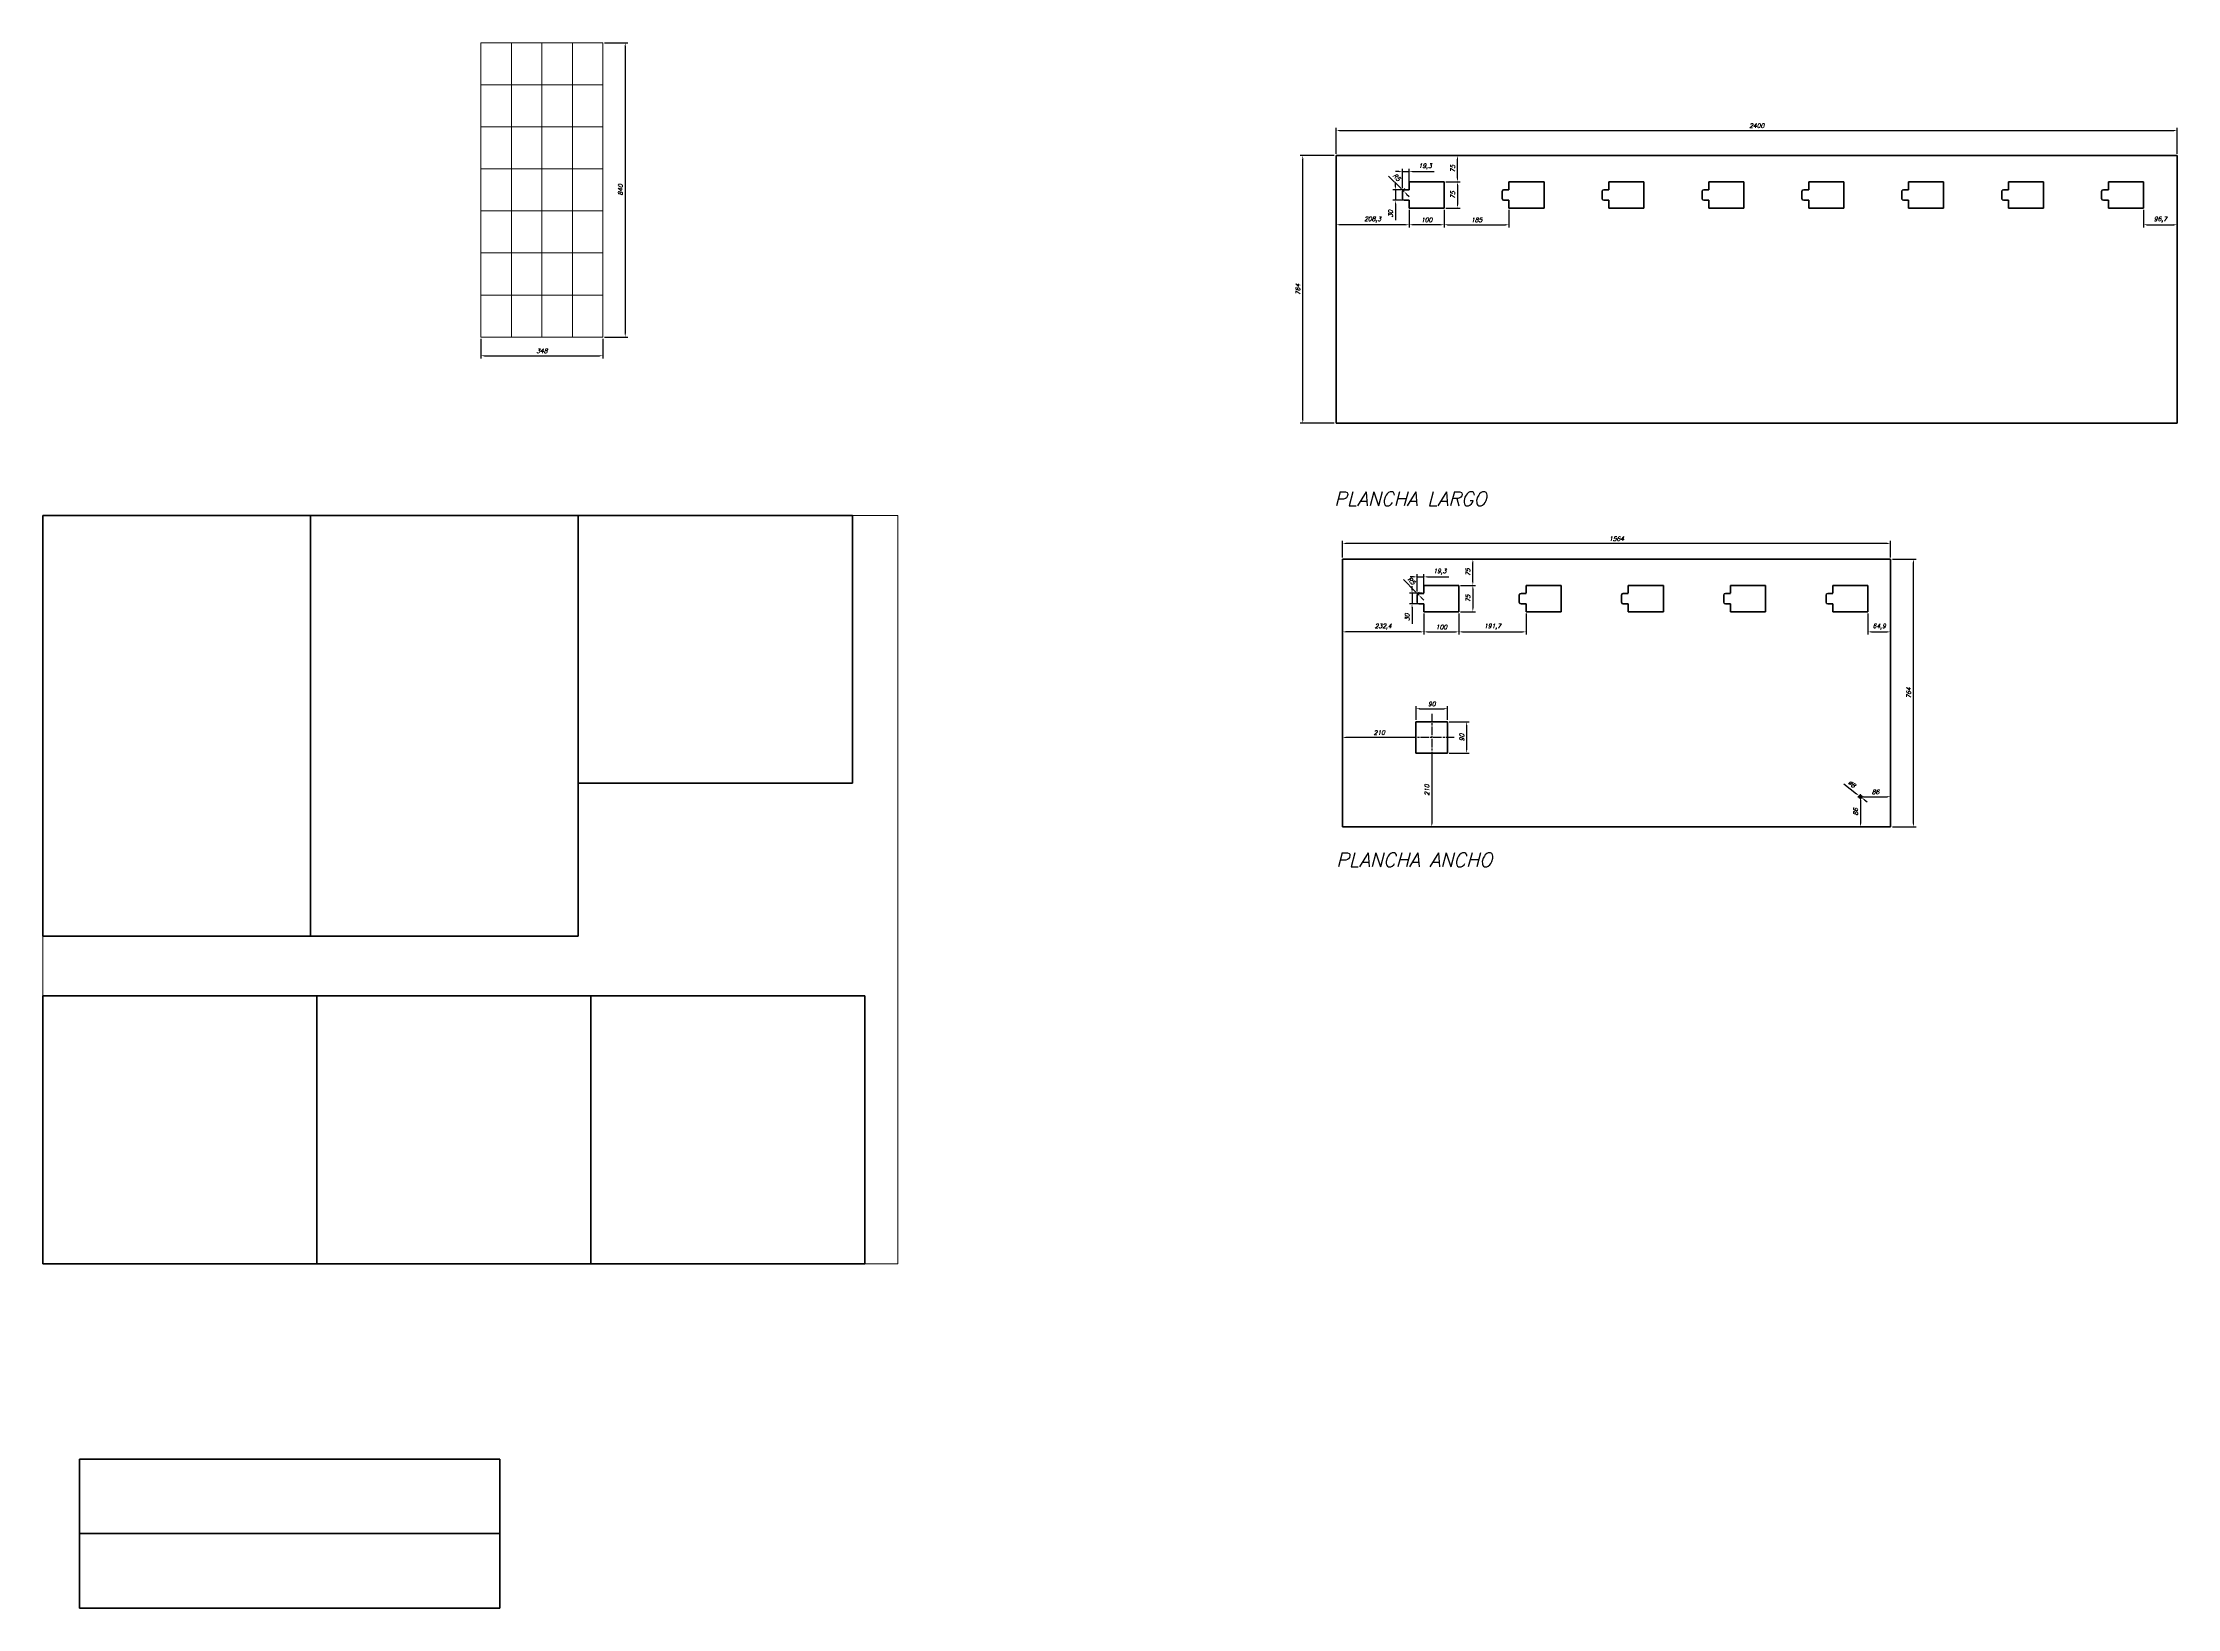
# Model space of a CAD drawing. Header units: millimetres. Extents: x 31 to 13852, y -4936 to 4514.
# Drawn here: x 446 to 6536, y -4936 to -469 of the extents above; entities that cross this region are included whole.
import ezdxf

# ---------------------------------------------------------------- set-up
doc = ezdxf.new("R2010")
doc.units = ezdxf.units.MM
doc.linetypes.add('ACAD_ISO08W100', pattern=[36, 24, -3, 6, -3])
for name, color, linetype, lineweight in [('ACABADO', 7, 'Continuous', 50), ('AUXILIAR', 4, 'Continuous', 9), ('EJES', 1, 'ACAD_ISO08W100', 25), ('TEXTO', 1, 'Continuous', 35)]:
    doc.layers.add(name, color=color, linetype=linetype, lineweight=lineweight)
doc.styles.add('NORMAL', font='romans.shx', dxfattribs={"oblique": 15})
doc.dimstyles.new('ISO-25 (1-2)', dxfattribs={"dimtxt": 2.5, "dimasz": 2, "dimexe": 1.5, "dimexo": 1, "dimgap": 1.5, "dimtad": 1, "dimdec": 1, "dimtxsty": 'NORMAL', "dimcen": 0, "dimclrd": 6, "dimclre": 6, "dimclrt": 256, "dimadec": 0, "dimazin": 0, "dimtfac": 1, "dimtdec": 1, "dimtmove": 0, "dimatfit": 3, "dimfxl": 1, "dimlwd": 25, "dimlwe": 25, "dimarcsym": 0})

# ---------------------------------------------------------------- blocks, each defined once
blk = doc.blocks.new('*U68')
at = {"layer": 'ACABADO'}
for p, q in [((3.9, 9.7), (3.9, -10.3)), ((8.9, 14.7), (23.2, 14.7)), ((23.2, 37.5), (23.2, 15)), ((23.2, 37.5), (123.2, 37.5)), ((123.2, 37.5), (123.2, -37.5)), ((8.9, -15.3), (23.2, -15.3)), ((23.2, -15), (23.2, -37.5)), ((123.2, -37.5), (23.2, -37.5))]:
    blk.add_line(p, q, dxfattribs=at)
for centre, start, end in [((8.9, 9.7), 90, 180), ((8.9, -10.3), 180, 270)]:
    blk.add_arc(centre, 5, start, end, dxfattribs=at)
blk = doc.blocks.new('*U69')
at = {"layer": 'EJES', "color": 0, "linetype": 'ByBlock', "lineweight": -2, "transparency": 16777216}
for p in [(0, 0), (285, 0), (570, 0), (855, 0), (1140, 0), (1425, 0), (1710, 0), (1995, 0)]:
    blk.add_blockref('*U68', p, dxfattribs=at)
blk = doc.blocks.new('*D70')
at = {"layer": 'Defpoints', "color": 0, "transparency": 16777216}
for p in [(6535.8, -719.9), (4135.8, -791.4), (6535.8, -791.4)]:
    blk.add_point(p, dxfattribs=at)
at = {"layer": 'TEXTO', "color": 6, "lineweight": 25, "transparency": 16777216}
for p, q in [((4135.8, -786.4), (4135.8, -712.4)), ((4145.8, -719.9), (6525.8, -719.9)), ((6535.8, -786.4), (6535.8, -712.4))]:
    blk.add_line(p, q, dxfattribs=at)
at = {"layer": 'TEXTO', "color": 6, "transparency": 16777216}
for points in [[(4145.8, -718.3), (4145.8, -721.6), (4135.8, -719.9)], [(6525.8, -718.3), (6525.8, -721.6), (6535.8, -719.9)]]:
    blk.add_solid(points, dxfattribs=at)
at = {"layer": 'TEXTO', "transparency": 16777216, "insert": (5335.8, -706.2), "char_height": 12.5, "attachment_point": 5, "style": 'NORMAL'}
blk.add_mtext('2400', dxfattribs=at)
blk = doc.blocks.new('*D71')
at = {"layer": 'Defpoints', "color": 0, "transparency": 16777216}
for p in [(4040.7, -791.4), (4135.8, -791.4), (4135.8, -1555.4)]:
    blk.add_point(p, dxfattribs=at)
at = {"layer": 'TEXTO', "color": 6, "lineweight": 25, "transparency": 16777216}
for p, q in [((4130.8, -791.4), (4033.2, -791.4)), ((4040.7, -1545.4), (4040.7, -801.4)), ((4130.8, -1555.4), (4033.2, -1555.4))]:
    blk.add_line(p, q, dxfattribs=at)
at = {"layer": 'TEXTO', "color": 6, "transparency": 16777216}
for points in [[(4039, -801.4), (4042.4, -801.4), (4040.7, -791.4)], [(4039, -1545.4), (4042.4, -1545.4), (4040.7, -1555.4)]]:
    blk.add_solid(points, dxfattribs=at)
at = {"layer": 'TEXTO', "transparency": 16777216, "insert": (4026.9, -1173.4), "char_height": 12.5, "attachment_point": 5, "rotation": 90, "style": 'NORMAL'}
blk.add_mtext('764', dxfattribs=at)
blk = doc.blocks.new('*D72')
at = {"layer": 'Defpoints', "color": 0, "transparency": 16777216}
for p in [(4444.1, -941.4), (4629.1, -941.4), (4629.1, -988.9)]:
    blk.add_point(p, dxfattribs=at)
at = {"layer": 'TEXTO', "color": 6, "lineweight": 25, "transparency": 16777216}
for p, q in [((4444.1, -946.4), (4444.1, -996.4)), ((4629.1, -946.4), (4629.1, -996.4)), ((4454.1, -988.9), (4619.1, -988.9))]:
    blk.add_line(p, q, dxfattribs=at)
at = {"layer": 'TEXTO', "color": 6, "transparency": 16777216}
for points in [[(4454.1, -987.2), (4454.1, -990.6), (4444.1, -988.9)], [(4619.1, -987.2), (4619.1, -990.6), (4629.1, -988.9)]]:
    blk.add_solid(points, dxfattribs=at)
at = {"layer": 'TEXTO', "transparency": 16777216, "insert": (4536.6, -975.2), "char_height": 12.5, "attachment_point": 5, "style": 'NORMAL'}
blk.add_mtext('185', dxfattribs=at)
blk = doc.blocks.new('*D73')
at = {"layer": 'Defpoints', "color": 0, "transparency": 16777216}
for p in [(4444.1, -866.4), (4444.1, -941.4), (4482.2, -941.4)]:
    blk.add_point(p, dxfattribs=at)
at = {"layer": 'TEXTO', "color": 6, "lineweight": 25, "transparency": 16777216}
for p, q in [((4449.1, -866.4), (4489.7, -866.4)), ((4482.2, -876.4), (4482.2, -931.4)), ((4449.1, -941.4), (4489.7, -941.4))]:
    blk.add_line(p, q, dxfattribs=at)
at = {"layer": 'TEXTO', "color": 6, "transparency": 16777216}
for points in [[(4480.6, -876.4), (4483.9, -876.4), (4482.2, -866.4)], [(4480.6, -931.4), (4483.9, -931.4), (4482.2, -941.4)]]:
    blk.add_solid(points, dxfattribs=at)
at = {"layer": 'TEXTO', "transparency": 16777216, "insert": (4468.5, -903.9), "char_height": 12.5, "attachment_point": 5, "rotation": 90, "style": 'NORMAL'}
blk.add_mtext('75', dxfattribs=at)
blk = doc.blocks.new('*D74')
at = {"layer": 'Defpoints', "color": 0, "transparency": 16777216}
for p in [(4344.1, -941.4), (4444.1, -941.4), (4344.1, -988.9)]:
    blk.add_point(p, dxfattribs=at)
at = {"layer": 'TEXTO', "color": 6, "lineweight": 25, "transparency": 16777216}
for p, q in [((4344.1, -946.4), (4344.1, -996.4)), ((4444.1, -946.4), (4444.1, -996.4)), ((4434.1, -988.9), (4354.1, -988.9))]:
    blk.add_line(p, q, dxfattribs=at)
at = {"layer": 'TEXTO', "color": 6, "transparency": 16777216}
for points in [[(4354.1, -987.2), (4354.1, -990.6), (4344.1, -988.9)], [(4434.1, -987.2), (4434.1, -990.6), (4444.1, -988.9)]]:
    blk.add_solid(points, dxfattribs=at)
at = {"layer": 'TEXTO', "transparency": 16777216, "insert": (4394.1, -975.2), "char_height": 12.5, "attachment_point": 5, "style": 'NORMAL'}
blk.add_mtext('100', dxfattribs=at)
blk = doc.blocks.new('*D75')
at = {"layer": 'Defpoints', "color": 0, "transparency": 16777216}
for p in [(4444.1, -791.4), (4482.2, -791.4), (4444.1, -866.4)]:
    blk.add_point(p, dxfattribs=at)
at = {"layer": 'TEXTO', "color": 6, "lineweight": 25, "transparency": 16777216}
for p, q in [((4449.1, -791.4), (4489.7, -791.4)), ((4482.2, -856.4), (4482.2, -801.4)), ((4449.1, -866.4), (4489.7, -866.4))]:
    blk.add_line(p, q, dxfattribs=at)
at = {"layer": 'TEXTO', "color": 6, "transparency": 16777216}
for points in [[(4480.6, -801.4), (4483.9, -801.4), (4482.2, -791.4)], [(4480.6, -856.4), (4483.9, -856.4), (4482.2, -866.4)]]:
    blk.add_solid(points, dxfattribs=at)
at = {"layer": 'TEXTO', "transparency": 16777216, "insert": (4468.5, -828.9), "char_height": 12.5, "attachment_point": 5, "rotation": 90, "style": 'NORMAL'}
blk.add_mtext('75', dxfattribs=at)
blk = doc.blocks.new('*D76')
at = {"layer": 'Defpoints', "color": 0, "transparency": 16777216}
for p in [(4135.8, -941.4), (4344.1, -941.4), (4135.8, -988.9)]:
    blk.add_point(p, dxfattribs=at)
at = {"layer": 'TEXTO', "color": 6, "lineweight": 25, "transparency": 16777216}
for p, q in [((4135.8, -946.4), (4135.8, -996.4)), ((4344.1, -946.4), (4344.1, -996.4)), ((4334.1, -988.9), (4145.8, -988.9))]:
    blk.add_line(p, q, dxfattribs=at)
at = {"layer": 'TEXTO', "color": 6, "transparency": 16777216}
for points in [[(4145.8, -987.2), (4145.8, -990.6), (4135.8, -988.9)], [(4334.1, -987.2), (4334.1, -990.6), (4344.1, -988.9)]]:
    blk.add_solid(points, dxfattribs=at)
at = {"layer": 'TEXTO', "transparency": 16777216, "insert": (4240, -974), "char_height": 12.5, "attachment_point": 5, "style": 'NORMAL'}
blk.add_mtext('208,3', dxfattribs=at)
blk = doc.blocks.new('*D77')
at = {"layer": 'Defpoints', "color": 0, "transparency": 16777216}
for p in [(4344.1, -889.2), (4305, -919.2), (4344.1, -919.2)]:
    blk.add_point(p, dxfattribs=at)
at = {"layer": 'TEXTO', "color": 6, "lineweight": 25, "transparency": 16777216}
for p, q in [((4339.1, -889.2), (4297.5, -889.2)), ((4305, -879.2), (4305, -869.2)), ((4305, -889.2), (4305, -919.2)), ((4339.1, -919.2), (4297.5, -919.2)), ((4305, -929.2), (4305, -975.9))]:
    blk.add_line(p, q, dxfattribs=at)
at = {"layer": 'TEXTO', "color": 6, "transparency": 16777216}
for points in [[(4303.3, -879.2), (4306.7, -879.2), (4305, -889.2)], [(4303.3, -929.2), (4306.7, -929.2), (4305, -919.2)]]:
    blk.add_solid(points, dxfattribs=at)
at = {"layer": 'TEXTO', "transparency": 16777216, "insert": (4291.2, -957.5), "char_height": 12.5, "attachment_point": 5, "rotation": 90, "style": 'NORMAL'}
blk.add_mtext('30', dxfattribs=at)
blk = doc.blocks.new('*D78')
at = {"layer": 'Defpoints', "color": 0, "transparency": 16777216}
for p in [(4344.1, -837.3), (4324.9, -889.2), (4344.1, -888.9)]:
    blk.add_point(p, dxfattribs=at)
at = {"layer": 'TEXTO', "color": 6, "lineweight": 25, "transparency": 16777216}
for p, q in [((4314.9, -837.3), (4304.9, -837.3)), ((4324.9, -884.2), (4324.9, -829.8)), ((4324.9, -837.3), (4344.1, -837.3)), ((4344.1, -883.9), (4344.1, -829.8)), ((4354.1, -837.3), (4415.5, -837.3))]:
    blk.add_line(p, q, dxfattribs=at)
at = {"layer": 'TEXTO', "color": 6, "transparency": 16777216}
for points in [[(4314.9, -835.6), (4314.9, -839), (4324.9, -837.3)], [(4354.1, -835.6), (4354.1, -839), (4344.1, -837.3)]]:
    blk.add_solid(points, dxfattribs=at)
at = {"layer": 'TEXTO', "transparency": 16777216, "insert": (4389.8, -822.4), "char_height": 12.5, "attachment_point": 5, "style": 'NORMAL'}
blk.add_mtext('19,3', dxfattribs=at)
blk = doc.blocks.new('*D79')
at = {"layer": 'Defpoints', "color": 0, "transparency": 16777216}
for p in [(4326.3, -890.6), (4326.3, -890.6), (4329.9, -894.2)]:
    blk.add_point(p, dxfattribs=at)
at = {"layer": 'TEXTO', "color": 6, "lineweight": 25, "transparency": 16777216}
for p, q in [((4319.2, -883.5), (4285.7, -850)), ((4329.9, -894.2), (4326.3, -890.6)), ((4329.9, -887.1), (4331.6, -885.3)), ((4333.4, -890.6), (4335.2, -888.8)), ((4336.9, -901.2), (4344, -908.3))]:
    blk.add_line(p, q, dxfattribs=at)
at = {"layer": 'TEXTO', "color": 6, "transparency": 16777216}
for points in [[(4320.4, -882.4), (4318.1, -884.7), (4326.3, -890.6)], [(4338.1, -900), (4335.7, -902.4), (4329.9, -894.2)]]:
    blk.add_solid(points, dxfattribs=at)
at = {"layer": 'TEXTO', "transparency": 16777216, "insert": (4308.7, -853.5), "char_height": 12.5, "attachment_point": 5, "rotation": 315, "style": 'NORMAL'}
blk.add_mtext('R5', dxfattribs=at)
blk = doc.blocks.new('*D80')
at = {"layer": 'Defpoints', "color": 0, "transparency": 16777216}
for p in [(6439.1, -941.4), (6535.8, -941.4), (6535.8, -988.9)]:
    blk.add_point(p, dxfattribs=at)
at = {"layer": 'TEXTO', "color": 6, "lineweight": 25, "transparency": 16777216}
for p, q in [((6439.1, -946.4), (6439.1, -996.4)), ((6535.8, -946.4), (6535.8, -996.4)), ((6449.1, -988.9), (6525.8, -988.9))]:
    blk.add_line(p, q, dxfattribs=at)
at = {"layer": 'TEXTO', "color": 6, "transparency": 16777216}
for points in [[(6449.1, -987.2), (6449.1, -990.6), (6439.1, -988.9)], [(6525.8, -987.2), (6525.8, -990.6), (6535.8, -988.9)]]:
    blk.add_solid(points, dxfattribs=at)
at = {"layer": 'TEXTO', "transparency": 16777216, "insert": (6487.5, -974), "char_height": 12.5, "attachment_point": 5, "style": 'NORMAL'}
blk.add_mtext('96,7', dxfattribs=at)
blk = doc.blocks.new('*D81')
at = {"layer": 'Defpoints', "color": 0, "transparency": 16777216}
for p in [(4153.8, -1898.6), (4153.8, -1942.9), (5717.8, -1942.9)]:
    blk.add_point(p, dxfattribs=at)
at = {"layer": 'TEXTO', "color": 6, "lineweight": 25, "transparency": 16777216}
for p, q in [((4153.8, -1937.9), (4153.8, -1891.1)), ((5707.8, -1898.6), (4163.8, -1898.6)), ((5717.8, -1937.9), (5717.8, -1891.1))]:
    blk.add_line(p, q, dxfattribs=at)
at = {"layer": 'TEXTO', "color": 6, "transparency": 16777216}
for points in [[(4163.8, -1896.9), (4163.8, -1900.2), (4153.8, -1898.6)], [(5707.8, -1896.9), (5707.8, -1900.2), (5717.8, -1898.6)]]:
    blk.add_solid(points, dxfattribs=at)
at = {"layer": 'TEXTO', "transparency": 16777216, "insert": (4935.8, -1884.8), "char_height": 12.5, "attachment_point": 5, "style": 'NORMAL'}
blk.add_mtext('1564', dxfattribs=at)
blk = doc.blocks.new('*D82')
at = {"layer": 'Defpoints', "color": 0, "transparency": 16777216}
for p in [(5717.8, -1942.9), (5783.3, -1942.9), (5717.8, -2706.9)]:
    blk.add_point(p, dxfattribs=at)
at = {"layer": 'TEXTO', "color": 6, "lineweight": 25, "transparency": 16777216}
for p, q in [((5722.8, -1942.9), (5790.8, -1942.9)), ((5783.3, -2696.9), (5783.3, -1952.9)), ((5722.8, -2706.9), (5790.8, -2706.9))]:
    blk.add_line(p, q, dxfattribs=at)
at = {"layer": 'TEXTO', "color": 6, "transparency": 16777216}
for points in [[(5781.6, -1952.9), (5785, -1952.9), (5783.3, -1942.9)], [(5781.6, -2696.9), (5785, -2696.9), (5783.3, -2706.9)]]:
    blk.add_solid(points, dxfattribs=at)
at = {"layer": 'TEXTO', "transparency": 16777216, "insert": (5769.6, -2324.9), "char_height": 12.5, "attachment_point": 5, "rotation": 90, "style": 'NORMAL'}
blk.add_mtext('764', dxfattribs=at)
blk = doc.blocks.new('*D83')
at = {"layer": 'Defpoints', "color": 0, "transparency": 16777216}
for p in [(5652.9, -2092.9), (5717.8, -2092.9), (5717.8, -2150.5)]:
    blk.add_point(p, dxfattribs=at)
at = {"layer": 'TEXTO', "color": 6, "lineweight": 25, "transparency": 16777216}
for p, q in [((5652.9, -2097.9), (5652.9, -2158)), ((5717.8, -2097.9), (5717.8, -2158)), ((5662.9, -2150.5), (5707.8, -2150.5))]:
    blk.add_line(p, q, dxfattribs=at)
at = {"layer": 'TEXTO', "color": 6, "transparency": 16777216}
for points in [[(5662.9, -2148.8), (5662.9, -2152.1), (5652.9, -2150.5)], [(5707.8, -2148.8), (5707.8, -2152.1), (5717.8, -2150.5)]]:
    blk.add_solid(points, dxfattribs=at)
at = {"layer": 'TEXTO', "transparency": 16777216, "insert": (5685.3, -2135.5), "char_height": 12.5, "attachment_point": 5, "style": 'NORMAL'}
blk.add_mtext('64,9', dxfattribs=at)
blk = doc.blocks.new('*D84')
at = {"layer": 'Defpoints', "color": 0, "transparency": 16777216}
for p in [(4153.8, -2092.9), (4386.2, -2092.9), (4153.8, -2150.5)]:
    blk.add_point(p, dxfattribs=at)
at = {"layer": 'TEXTO', "color": 6, "lineweight": 25, "transparency": 16777216}
for p, q in [((4153.8, -2097.9), (4153.8, -2158)), ((4386.2, -2097.9), (4386.2, -2158)), ((4376.2, -2150.5), (4163.8, -2150.5))]:
    blk.add_line(p, q, dxfattribs=at)
at = {"layer": 'TEXTO', "color": 6, "transparency": 16777216}
for points in [[(4163.8, -2148.8), (4163.8, -2152.1), (4153.8, -2150.5)], [(4376.2, -2148.8), (4376.2, -2152.1), (4386.2, -2150.5)]]:
    blk.add_solid(points, dxfattribs=at)
at = {"layer": 'TEXTO', "transparency": 16777216, "insert": (4270, -2135.5), "char_height": 12.5, "attachment_point": 5, "style": 'NORMAL'}
blk.add_mtext('232,4', dxfattribs=at)
blk = doc.blocks.new('*D85')
at = {"layer": 'Defpoints', "color": 0, "transparency": 16777216}
for p in [(4386.2, -2092.9), (4486.2, -2092.9), (4486.2, -2150.5)]:
    blk.add_point(p, dxfattribs=at)
at = {"layer": 'TEXTO', "color": 6, "lineweight": 25, "transparency": 16777216}
for p, q in [((4386.2, -2097.9), (4386.2, -2158)), ((4486.2, -2097.9), (4486.2, -2158)), ((4396.2, -2150.5), (4476.2, -2150.5))]:
    blk.add_line(p, q, dxfattribs=at)
at = {"layer": 'TEXTO', "color": 6, "transparency": 16777216}
for points in [[(4396.2, -2148.8), (4396.2, -2152.1), (4386.2, -2150.5)], [(4476.2, -2148.8), (4476.2, -2152.1), (4486.2, -2150.5)]]:
    blk.add_solid(points, dxfattribs=at)
at = {"layer": 'TEXTO', "transparency": 16777216, "insert": (4436.2, -2136.7), "char_height": 12.5, "attachment_point": 5, "style": 'NORMAL'}
blk.add_mtext('100', dxfattribs=at)
blk = doc.blocks.new('*D86')
at = {"layer": 'Defpoints', "color": 0, "transparency": 16777216}
for p in [(4486.2, -2092.9), (4677.9, -2092.9), (4677.9, -2150.5)]:
    blk.add_point(p, dxfattribs=at)
at = {"layer": 'TEXTO', "color": 6, "lineweight": 25, "transparency": 16777216}
for p, q in [((4486.2, -2097.9), (4486.2, -2158)), ((4677.9, -2097.9), (4677.9, -2158)), ((4496.2, -2150.5), (4667.9, -2150.5))]:
    blk.add_line(p, q, dxfattribs=at)
at = {"layer": 'TEXTO', "color": 6, "transparency": 16777216}
for points in [[(4496.2, -2148.8), (4496.2, -2152.1), (4486.2, -2150.5)], [(4667.9, -2148.8), (4667.9, -2152.1), (4677.9, -2150.5)]]:
    blk.add_solid(points, dxfattribs=at)
at = {"layer": 'TEXTO', "transparency": 16777216, "insert": (4582, -2135.5), "char_height": 12.5, "attachment_point": 5, "style": 'NORMAL'}
blk.add_mtext('191,7', dxfattribs=at)
blk = doc.blocks.new('*D87')
at = {"layer": 'Defpoints', "color": 0, "transparency": 16777216}
for p in [(4486.2, -2017.9), (4486.2, -2092.9), (4526, -2092.9)]:
    blk.add_point(p, dxfattribs=at)
at = {"layer": 'TEXTO', "color": 6, "lineweight": 25, "transparency": 16777216}
for p, q in [((4491.2, -2017.9), (4533.5, -2017.9)), ((4526, -2027.9), (4526, -2082.9)), ((4491.2, -2092.9), (4533.5, -2092.9))]:
    blk.add_line(p, q, dxfattribs=at)
at = {"layer": 'TEXTO', "color": 6, "transparency": 16777216}
for points in [[(4524.3, -2027.9), (4527.6, -2027.9), (4526, -2017.9)], [(4524.3, -2082.9), (4527.6, -2082.9), (4526, -2092.9)]]:
    blk.add_solid(points, dxfattribs=at)
at = {"layer": 'TEXTO', "transparency": 16777216, "insert": (4512.2, -2055.4), "char_height": 12.5, "attachment_point": 5, "rotation": 90, "style": 'NORMAL'}
blk.add_mtext('75', dxfattribs=at)
blk = doc.blocks.new('*D88')
at = {"layer": 'Defpoints', "color": 0, "transparency": 16777216}
for p in [(4386.2, -1993.5), (4366.9, -2040.6), (4386.2, -2040.4)]:
    blk.add_point(p, dxfattribs=at)
at = {"layer": 'TEXTO', "color": 6, "lineweight": 25, "transparency": 16777216}
for p, q in [((4356.9, -1993.5), (4346.9, -1993.5)), ((4366.9, -2035.6), (4366.9, -1986)), ((4366.9, -1993.5), (4386.2, -1993.5)), ((4386.2, -2035.4), (4386.2, -1986)), ((4396.2, -1993.5), (4457.5, -1993.5))]:
    blk.add_line(p, q, dxfattribs=at)
at = {"layer": 'TEXTO', "color": 6, "transparency": 16777216}
for points in [[(4356.9, -1991.9), (4356.9, -1995.2), (4366.9, -1993.5)], [(4396.2, -1991.9), (4396.2, -1995.2), (4386.2, -1993.5)]]:
    blk.add_solid(points, dxfattribs=at)
at = {"layer": 'TEXTO', "transparency": 16777216, "insert": (4431.9, -1978.6), "char_height": 12.5, "attachment_point": 5, "style": 'NORMAL'}
blk.add_mtext('19,3', dxfattribs=at)
blk = doc.blocks.new('*D89')
at = {"layer": 'Defpoints', "color": 0, "transparency": 16777216}
for p in [(4352.5, -2070.4), (4386.2, -2040.4), (4386.2, -2070.4)]:
    blk.add_point(p, dxfattribs=at)
at = {"layer": 'TEXTO', "color": 6, "lineweight": 25, "transparency": 16777216}
for p, q in [((4381.2, -2040.4), (4345, -2040.4)), ((4381.2, -2070.4), (4345, -2070.4)), ((4352.5, -2030.4), (4352.5, -2020.4)), ((4352.5, -2040.4), (4352.5, -2070.4)), ((4352.5, -2080.4), (4352.5, -2127.1))]:
    blk.add_line(p, q, dxfattribs=at)
at = {"layer": 'TEXTO', "color": 6, "transparency": 16777216}
for points in [[(4350.8, -2030.4), (4354.2, -2030.4), (4352.5, -2040.4)], [(4350.8, -2080.4), (4354.2, -2080.4), (4352.5, -2070.4)]]:
    blk.add_solid(points, dxfattribs=at)
at = {"layer": 'TEXTO', "transparency": 16777216, "insert": (4338.7, -2108.8), "char_height": 12.5, "attachment_point": 5, "rotation": 90, "style": 'NORMAL'}
blk.add_mtext('30', dxfattribs=at)
blk = doc.blocks.new('*D90')
at = {"layer": 'Defpoints', "color": 0, "transparency": 16777216}
for p in [(4368.4, -2042.1), (4368.4, -2042.1), (4371.9, -2045.6)]:
    blk.add_point(p, dxfattribs=at)
at = {"layer": 'TEXTO', "color": 6, "lineweight": 25, "transparency": 16777216}
for p, q in [((4361.3, -2035), (4327.8, -2001.5)), ((4371.9, -2045.6), (4368.4, -2042.1)), ((4371.9, -2038.6), (4373.7, -2036.8)), ((4375.5, -2042.1), (4377.2, -2040.3)), ((4379, -2052.7), (4386.1, -2059.8))]:
    blk.add_line(p, q, dxfattribs=at)
at = {"layer": 'TEXTO', "color": 6, "transparency": 16777216}
for points in [[(4362.5, -2033.8), (4360.1, -2036.2), (4368.4, -2042.1)], [(4380.2, -2051.5), (4377.8, -2053.9), (4371.9, -2045.6)]]:
    blk.add_solid(points, dxfattribs=at)
at = {"layer": 'TEXTO', "transparency": 16777216, "insert": (4350.7, -2005), "char_height": 12.5, "attachment_point": 5, "rotation": 315, "style": 'NORMAL'}
blk.add_mtext('R5', dxfattribs=at)
blk = doc.blocks.new('*D91')
at = {"layer": 'Defpoints', "color": 0, "transparency": 16777216}
for p in [(4486.2, -1942.9), (4526, -1942.9), (4486.2, -2017.9)]:
    blk.add_point(p, dxfattribs=at)
at = {"layer": 'TEXTO', "color": 6, "lineweight": 25, "transparency": 16777216}
for p, q in [((4491.2, -1942.9), (4533.5, -1942.9)), ((4526, -2007.9), (4526, -1952.9)), ((4491.2, -2017.9), (4533.5, -2017.9))]:
    blk.add_line(p, q, dxfattribs=at)
at = {"layer": 'TEXTO', "color": 6, "transparency": 16777216}
for points in [[(4524.3, -1952.9), (4527.6, -1952.9), (4526, -1942.9)], [(4524.3, -2007.9), (4527.6, -2007.9), (4526, -2017.9)]]:
    blk.add_solid(points, dxfattribs=at)
at = {"layer": 'TEXTO', "transparency": 16777216, "insert": (4512.2, -1980.4), "char_height": 12.5, "attachment_point": 5, "rotation": 90, "style": 'NORMAL'}
blk.add_mtext('75', dxfattribs=at)
blk = doc.blocks.new('*D92')
at = {"layer": 'Defpoints', "color": 0, "transparency": 16777216}
for p in [(4153.8, -2451.9), (4153.8, -2451.9), (4363.8, -2451.9)]:
    blk.add_point(p, dxfattribs=at)
at = {"layer": 'TEXTO', "color": 6, "lineweight": 25, "transparency": 16777216}
for p, q in [((4153.8, -2446.9), (4153.8, -2444.4)), ((4353.8, -2451.9), (4163.8, -2451.9)), ((4363.8, -2446.9), (4363.8, -2444.4))]:
    blk.add_line(p, q, dxfattribs=at)
at = {"layer": 'TEXTO', "color": 6, "transparency": 16777216}
for points in [[(4163.8, -2450.2), (4163.8, -2453.5), (4153.8, -2451.9)], [(4353.8, -2450.2), (4353.8, -2453.5), (4363.8, -2451.9)]]:
    blk.add_solid(points, dxfattribs=at)
at = {"layer": 'TEXTO', "transparency": 16777216, "insert": (4258.8, -2438.1), "char_height": 12.5, "attachment_point": 5, "style": 'NORMAL'}
blk.add_mtext('210', dxfattribs=at)
blk = doc.blocks.new('*D93')
at = {"layer": 'Defpoints', "color": 0, "transparency": 16777216}
for p in [(4408.8, -2496.9), (4408.8, -2706.9), (4408.8, -2706.9)]:
    blk.add_point(p, dxfattribs=at)
at = {"layer": 'TEXTO', "color": 6, "lineweight": 25, "transparency": 16777216}
for p, q in [((4403.8, -2496.9), (4401.3, -2496.9)), ((4408.8, -2506.9), (4408.8, -2696.9)), ((4403.8, -2706.9), (4401.3, -2706.9))]:
    blk.add_line(p, q, dxfattribs=at)
at = {"layer": 'TEXTO', "color": 6, "transparency": 16777216}
for points in [[(4407.1, -2506.9), (4410.5, -2506.9), (4408.8, -2496.9)], [(4407.1, -2696.9), (4410.5, -2696.9), (4408.8, -2706.9)]]:
    blk.add_solid(points, dxfattribs=at)
at = {"layer": 'TEXTO', "transparency": 16777216, "insert": (4395, -2601.9), "char_height": 12.5, "attachment_point": 5, "rotation": 90, "style": 'NORMAL'}
blk.add_mtext('210', dxfattribs=at)
blk = doc.blocks.new('*D94')
at = {"layer": 'Defpoints', "color": 0, "transparency": 16777216}
for p in [(4453.8, -2369.7), (4363.8, -2406.9), (4453.8, -2406.9)]:
    blk.add_point(p, dxfattribs=at)
at = {"layer": 'TEXTO', "color": 6, "lineweight": 25, "transparency": 16777216}
for p, q in [((4363.8, -2401.9), (4363.8, -2362.2)), ((4373.8, -2369.7), (4443.8, -2369.7)), ((4453.8, -2401.9), (4453.8, -2362.2))]:
    blk.add_line(p, q, dxfattribs=at)
at = {"layer": 'TEXTO', "color": 6, "transparency": 16777216}
for points in [[(4373.8, -2368), (4373.8, -2371.4), (4363.8, -2369.7)], [(4443.8, -2368), (4443.8, -2371.4), (4453.8, -2369.7)]]:
    blk.add_solid(points, dxfattribs=at)
at = {"layer": 'TEXTO', "transparency": 16777216, "insert": (4408.8, -2356), "char_height": 12.5, "attachment_point": 5, "style": 'NORMAL'}
blk.add_mtext('90', dxfattribs=at)
blk = doc.blocks.new('*D95')
at = {"layer": 'Defpoints', "color": 0, "transparency": 16777216}
for p in [(4453.8, -2406.9), (4453.8, -2496.9), (4508.3, -2496.9)]:
    blk.add_point(p, dxfattribs=at)
at = {"layer": 'TEXTO', "color": 6, "lineweight": 25, "transparency": 16777216}
for p, q in [((4458.8, -2406.9), (4515.8, -2406.9)), ((4508.3, -2416.9), (4508.3, -2486.9)), ((4458.8, -2496.9), (4515.8, -2496.9))]:
    blk.add_line(p, q, dxfattribs=at)
at = {"layer": 'TEXTO', "color": 6, "transparency": 16777216}
for points in [[(4506.6, -2416.9), (4509.9, -2416.9), (4508.3, -2406.9)], [(4506.6, -2486.9), (4509.9, -2486.9), (4508.3, -2496.9)]]:
    blk.add_solid(points, dxfattribs=at)
at = {"layer": 'TEXTO', "transparency": 16777216, "insert": (4494.5, -2451.9), "char_height": 12.5, "attachment_point": 5, "rotation": 90, "style": 'NORMAL'}
blk.add_mtext('90', dxfattribs=at)
blk = doc.blocks.new('*D96')
at = {"layer": 'Defpoints', "color": 0, "transparency": 16777216}
for p in [(5631.8, -2620.9), (5631.8, -2706.9), (5631.8, -2706.9)]:
    blk.add_point(p, dxfattribs=at)
at = {"layer": 'TEXTO', "color": 6, "lineweight": 25, "transparency": 16777216}
for p, q in [((5626.8, -2620.9), (5624.3, -2620.9)), ((5631.8, -2630.9), (5631.8, -2696.9)), ((5626.8, -2706.9), (5624.3, -2706.9))]:
    blk.add_line(p, q, dxfattribs=at)
at = {"layer": 'TEXTO', "color": 6, "transparency": 16777216}
for points in [[(5630.1, -2630.9), (5633.5, -2630.9), (5631.8, -2620.9)], [(5630.1, -2696.9), (5633.5, -2696.9), (5631.8, -2706.9)]]:
    blk.add_solid(points, dxfattribs=at)
at = {"layer": 'TEXTO', "transparency": 16777216, "insert": (5618, -2663.9), "char_height": 12.5, "attachment_point": 5, "rotation": 90, "style": 'NORMAL'}
blk.add_mtext('86', dxfattribs=at)
blk = doc.blocks.new('*D97')
at = {"layer": 'Defpoints', "color": 0, "transparency": 16777216}
for p in [(5631.8, -2620.9), (5717.8, -2620.9), (5717.8, -2620.9)]:
    blk.add_point(p, dxfattribs=at)
at = {"layer": 'TEXTO', "color": 6, "lineweight": 25, "transparency": 16777216}
for p, q in [((5631.8, -2615.9), (5631.8, -2613.4)), ((5717.8, -2615.9), (5717.8, -2613.4)), ((5641.8, -2620.9), (5707.8, -2620.9))]:
    blk.add_line(p, q, dxfattribs=at)
at = {"layer": 'TEXTO', "color": 6, "transparency": 16777216}
for points in [[(5641.8, -2619.2), (5641.8, -2622.5), (5631.8, -2620.9)], [(5707.8, -2619.2), (5707.8, -2622.5), (5717.8, -2620.9)]]:
    blk.add_solid(points, dxfattribs=at)
at = {"layer": 'TEXTO', "transparency": 16777216, "insert": (5674.8, -2607.1), "char_height": 12.5, "attachment_point": 5, "style": 'NORMAL'}
blk.add_mtext('86', dxfattribs=at)
blk = doc.blocks.new('*D98')
at = {"layer": 'Defpoints', "color": 0, "transparency": 16777216}
for p in [(5628.6, -2618.4), (5635, -2623.3)]:
    blk.add_point(p, dxfattribs=at)
at = {"layer": 'TEXTO', "color": 6, "lineweight": 25, "transparency": 16777216}
for p, q in [((5584.6, -2584.3), (5620.7, -2612.3)), ((5635, -2623.3), (5628.6, -2618.4)), ((5642.9, -2629.4), (5650.8, -2635.6))]:
    blk.add_line(p, q, dxfattribs=at)
at = {"layer": 'TEXTO', "color": 6, "transparency": 16777216}
for points in [[(5621.7, -2611), (5619.7, -2613.6), (5628.6, -2618.4)], [(5643.9, -2628.1), (5641.8, -2630.8), (5635, -2623.3)]]:
    blk.add_solid(points, dxfattribs=at)
at = {"layer": 'TEXTO', "transparency": 16777216, "insert": (5607.1, -2584.4), "char_height": 12.5, "attachment_point": 5, "rotation": 322.24565, "style": 'NORMAL'}
blk.add_mtext('∅8', dxfattribs=at)
blk = doc.blocks.new('*U111')
at = {"layer": 'AUXILIAR'}
blk.add_lwpolyline([(-43.5, 60), (43.5, 60), (43.5, -60), (-43.5, -60)], close=True, dxfattribs=at)
blk = doc.blocks.new('*U112')
at = {"layer": 'AUXILIAR', "color": 0, "linetype": 'ByBlock', "lineweight": -2, "transparency": 16777216}
for p in [(0, 720), (87, 720), (174, 720), (261, 720), (0, 600), (87, 600), (174, 600), (261, 600), (0, 480), (87, 480), (174, 480), (261, 480), (0, 360), (87, 360), (174, 360), (261, 360), (0, 240), (87, 240), (174, 240), (261, 240), (0, 120), (87, 120), (174, 120), (261, 120), (0, 0), (87, 0), (174, 0), (261, 0)]:
    blk.add_blockref('*U111', p, dxfattribs=at)
blk = doc.blocks.new('*D113')
at = {"layer": 'AUXILIAR', "color": 6, "lineweight": 25, "transparency": 16777216}
for p, q in [((1695.9, -1314.4), (1695.9, -1370.1)), ((2043.9, -1314.4), (2043.9, -1370.1)), ((1705.9, -1362.6), (2033.9, -1362.6))]:
    blk.add_line(p, q, dxfattribs=at)
at = {"layer": 'AUXILIAR', "color": 6, "transparency": 16777216}
for points in [[(1705.9, -1361), (1705.9, -1364.3), (1695.9, -1362.6)], [(2033.9, -1361), (2033.9, -1364.3), (2043.9, -1362.6)]]:
    blk.add_solid(points, dxfattribs=at)
at = {"layer": 'Defpoints', "color": 0, "transparency": 16777216}
for p in [(1695.9, -1309.4), (2043.9, -1309.4), (2043.9, -1362.6)]:
    blk.add_point(p, dxfattribs=at)
at = {"layer": 'AUXILIAR', "transparency": 16777216, "insert": (1869.9, -1348.9), "char_height": 12.5, "attachment_point": 5, "style": 'NORMAL'}
blk.add_mtext('348', dxfattribs=at)
blk = doc.blocks.new('*D114')
at = {"layer": 'AUXILIAR', "color": 6, "lineweight": 25, "transparency": 16777216}
for p, q in [((2048.9, -469.4), (2115.2, -469.4)), ((2107.7, -479.4), (2107.7, -1299.4)), ((2048.9, -1309.4), (2115.2, -1309.4))]:
    blk.add_line(p, q, dxfattribs=at)
at = {"layer": 'AUXILIAR', "color": 6, "transparency": 16777216}
for points in [[(2106.1, -479.4), (2109.4, -479.4), (2107.7, -469.4)], [(2106.1, -1299.4), (2109.4, -1299.4), (2107.7, -1309.4)]]:
    blk.add_solid(points, dxfattribs=at)
at = {"layer": 'Defpoints', "color": 0, "transparency": 16777216}
for p in [(2043.9, -469.4), (2043.9, -1309.4), (2107.7, -1309.4)]:
    blk.add_point(p, dxfattribs=at)
at = {"layer": 'AUXILIAR', "transparency": 16777216, "insert": (2094, -889.4), "char_height": 12.5, "attachment_point": 5, "rotation": 90, "style": 'NORMAL'}
blk.add_mtext('840', dxfattribs=at)

msp = doc.modelspace()

# ---------------------------------------------------------------- linework, layer by layer
at = {"layer": 'ACABADO'}
for p, q in [((6535.79, -791.42), (4135.79, -791.42)), ((4135.79, -1555.42), (4135.79, -791.42)), ((6535.79, -791.42), (6535.79, -1555.42)), ((4135.79, -1555.42), (6535.79, -1555.42)), ((445.78, -1818.35), (1209.78, -1818.35)), ((445.78, -1818.35), (445.78, -3018.35)), ((1209.78, -3018.35), (1209.78, -1818.35)), ((1209.78, -1818.35), (1973.78, -1818.35)), ((1209.78, -1818.35), (1209.78, -3018.35)), ((1973.78, -1818.35), (1973.78, -2582.35)), ((2755.78, -1818.35), (1973.78, -1818.35)), ((1973.78, -3018.35), (1973.78, -1818.35)), ((2755.78, -2582.35), (2755.78, -1818.35)), ((4153.79, -1942.88), (5717.79, -1942.88)), ((4153.79, -2706.88), (4153.79, -1942.88)), ((5717.79, -2706.88), (5717.79, -1942.88)), ((4366.92, -2045.62), (4366.92, -2065.62)), ((4371.92, -2040.62), (4386.19, -2040.62)), ((4386.19, -2017.89), (4386.19, -2040.39)), ((4386.19, -2017.89), (4486.19, -2017.89)), ((4386.19, -2070.39), (4386.19, -2092.89)), ((4486.19, -2017.89), (4486.19, -2092.89)), ((4658.59, -2045.62), (4658.59, -2065.62)), ((4663.59, -2040.62), (4677.86, -2040.62)), ((4677.86, -2017.89), (4677.86, -2040.39)), ((4677.86, -2017.89), (4777.86, -2017.89)), ((4677.86, -2070.39), (4677.86, -2092.89)), ((4777.86, -2017.89), (4777.86, -2092.89)), ((4950.26, -2045.62), (4950.26, -2051.41)), ((4950.26, -2051.41), (4950.26, -2065.62)), ((4955.26, -2040.62), (4969.53, -2040.62)), ((4969.53, -2017.89), (4969.53, -2040.39)), ((4969.53, -2017.89), (5069.53, -2017.89)), ((4969.53, -2070.39), (4969.53, -2092.89)), ((5069.53, -2017.89), (5069.53, -2092.89)), ((5241.92, -2045.62), (5241.92, -2065.62)), ((5246.92, -2040.62), (5261.19, -2040.62)), ((5261.19, -2017.89), (5261.19, -2040.39)), ((5261.19, -2017.89), (5361.19, -2017.89)), ((5261.19, -2070.39), (5261.19, -2092.89)), ((5361.19, -2017.89), (5361.19, -2092.89)), ((5533.59, -2045.62), (5533.59, -2065.62)), ((5538.59, -2040.62), (5552.86, -2040.62)), ((5552.86, -2017.89), (5552.86, -2040.39)), ((5552.86, -2017.89), (5652.86, -2017.89)), ((5552.86, -2070.39), (5552.86, -2092.89)), ((5652.86, -2017.89), (5652.86, -2092.89)), ((4371.92, -2070.62), (4386.19, -2070.62)), ((4486.19, -2092.89), (4386.19, -2092.89)), ((4663.59, -2070.62), (4677.86, -2070.62)), ((4777.86, -2092.89), (4677.86, -2092.89)), ((4955.26, -2070.62), (4969.53, -2070.62)), ((5069.53, -2092.89), (4969.53, -2092.89)), ((5246.92, -2070.62), (5261.19, -2070.62)), ((5361.19, -2092.89), (5261.19, -2092.89)), ((5538.59, -2070.62), (5552.86, -2070.62)), ((5652.86, -2092.89), (5552.86, -2092.89)), ((4363.79, -2406.88), (4453.79, -2406.88)), ((4363.79, -2496.88), (4363.79, -2406.88)), ((4453.79, -2406.88), (4453.79, -2496.88)), ((4453.79, -2496.88), (4363.79, -2496.88)), ((1973.78, -2582.35), (2755.78, -2582.35)), ((4153.79, -2706.88), (5717.79, -2706.88)), ((445.78, -3018.35), (1209.78, -3018.35)), ((1209.78, -3018.35), (445.78, -3018.35)), ((1209.78, -3018.35), (1973.78, -3018.35)), ((1973.78, -3018.35), (1209.78, -3018.35)), ((445.78, -3189.35), (1227.78, -3189.35)), ((445.78, -3953.35), (445.78, -3189.35)), ((1227.78, -3189.35), (1227.78, -3953.35)), ((1227.78, -3189.35), (1227.78, -3953.35)), ((2009.78, -3189.35), (1227.78, -3189.35)), ((2009.78, -3953.35), (2009.78, -3189.35)), ((2009.78, -3189.35), (2009.78, -3953.35)), ((2791.78, -3189.35), (2009.78, -3189.35)), ((2791.78, -3953.35), (2791.78, -3189.35)), ((445.78, -3953.35), (1227.78, -3953.35)), ((1227.78, -3953.35), (2009.78, -3953.35)), ((2009.78, -3953.35), (2791.78, -3953.35)), ((550.34, -4723.49), (550.34, -4510.49)), ((1750.34, -4510.49), (550.34, -4510.49)), ((1750.34, -4510.49), (1750.34, -4723.49)), ((550.34, -4723.49), (1750.34, -4723.49)), ((550.34, -4723.49), (550.34, -4936.49)), ((1750.34, -4723.49), (550.34, -4723.49)), ((1750.34, -4723.49), (1750.34, -4936.49)), ((550.34, -4936.49), (1750.34, -4936.49))]:
    msp.add_line(p, q, dxfattribs=at)
msp.add_circle((5631.79, -2620.88), 4, dxfattribs=at)
for centre, start, end in [((4371.92, -2045.62), 90, 180), ((4371.92, -2065.62), 180, 270), ((4663.59, -2045.62), 90, 180), ((4663.59, -2065.62), 180, 270), ((4955.26, -2045.62), 90, 180), ((4955.26, -2065.62), 180, 270), ((5246.92, -2045.62), 90, 180), ((5246.92, -2065.62), 180, 270), ((5538.59, -2045.62), 90, 180), ((5538.59, -2065.62), 180, 270)]:
    msp.add_arc(centre, 5, start, end, dxfattribs=at)
at = {"layer": 'AUXILIAR'}
msp.add_lwpolyline([(2885.78, -1818.35), (2885.78, -3953.35), (445.78, -3953.35), (445.78, -1818.35)], close=True, dxfattribs=at)
at = {"layer": 'EJES'}
for p, q in [((4408.79, -2384.31), (4408.79, -2519.44)), ((4472.91, -2451.88), (4347.22, -2451.88)), ((5631.79, -2615.19), (5631.79, -2626.56)), ((5624.07, -2620.88), (5639.51, -2620.88))]:
    msp.add_line(p, q, dxfattribs=at)

# ---------------------------------------------------------------- block references
at = {"layer": 'AUXILIAR'}
msp.add_blockref('*U112', (1739.39, -1249.42), dxfattribs=at)
at = {"layer": 'EJES'}
msp.add_blockref('*U69', (4320.91, -903.89), dxfattribs=at)

# ---------------------------------------------------------------- texts
at = {"layer": 'TEXTO', "style": 'NORMAL', "oblique": 15}
for s, p in [('PLANCHA LARGO', (4129.88, -1790.58)), ('PLANCHA ANCHO', (4135.79, -2821.15))]:
    msp.add_text(s, height=40, dxfattribs=at).set_placement(p)

# ---------------------------------------------------------------- dimensions: what is measured, and where the dimension line sits
at = {"layer": 'AUXILIAR'}
dim = msp.add_linear_dim(base=(2107.74, -1309.42), p1=(2043.89, -469.42), p2=(2043.89, -1309.42), angle=90, dimstyle='ISO-25 (1-2)', dxfattribs=at)
dim.commit()
dim.dimension.update_dxf_attribs({"geometry": '*D114', "text_midpoint": (2093.99, -889.42)})
dim = msp.add_linear_dim(base=(2043.89, -1362.64), p1=(1695.89, -1309.42), p2=(2043.89, -1309.42), dimstyle='ISO-25 (1-2)', dxfattribs=at)
dim.commit()
dim.dimension.update_dxf_attribs({"geometry": '*D113', "text_midpoint": (1869.89, -1348.89)})
at = {"layer": 'TEXTO'}
for base, p1, p2, picture, middle in [((6535.79, -719.93), (4135.79, -791.42), (6535.79, -791.42), '*D70', (5335.79, -706.18)), ((4344.12, -837.3), (4324.85, -889.15), (4344.12, -888.92), '*D78', (4389.8, -822.36)), ((4135.79, -988.9), (4344.12, -941.42), (4135.79, -941.42), '*D76', (4239.96, -973.96)), ((4344.12, -988.9), (4444.12, -941.42), (4344.12, -941.42), '*D74', (4394.12, -975.15)), ((4629.12, -988.9), (4444.12, -941.42), (4629.12, -941.42), '*D72', (4536.62, -975.15)), ((6535.79, -988.9), (6439.12, -941.42), (6535.79, -941.42), '*D80', (6487.46, -973.96)), ((4153.79, -1898.57), (5717.79, -1942.88), (4153.79, -1942.88), '*D81', (4935.79, -1884.82)), ((4386.19, -1993.54), (4366.92, -2040.62), (4386.19, -2040.39), '*D88', (4431.87, -1978.6)), ((4153.79, -2150.46), (4386.19, -2092.89), (4153.79, -2092.89), '*D84', (4269.99, -2135.52)), ((4486.19, -2150.46), (4386.19, -2092.89), (4486.19, -2092.89), '*D85', (4436.19, -2136.71)), ((4677.86, -2150.46), (4486.19, -2092.89), (4677.86, -2092.89), '*D86', (4582.03, -2135.52)), ((5717.79, -2150.46), (5652.86, -2092.89), (5717.79, -2092.89), '*D83', (5685.32, -2135.52)), ((4453.79, -2369.71), (4363.79, -2406.88), (4453.79, -2406.88), '*D94', (4408.79, -2355.96)), ((4153.79, -2451.88), (4363.79, -2451.88), (4153.79, -2451.88), '*D92', (4258.79, -2438.13)), ((5717.79, -2620.88), (5631.79, -2620.88), (5717.79, -2620.88), '*D97', (5674.79, -2607.13))]:
    dim = msp.add_linear_dim(base=base, p1=p1, p2=p2, dimstyle='ISO-25 (1-2)', dxfattribs=at)
    dim.commit()
    dim.dimension.update_dxf_attribs({"geometry": picture, "text_midpoint": middle})
for base, p1, p2, picture, middle in [((4040.69, -791.42), (4135.79, -1555.42), (4135.79, -791.42), '*D71', (4026.94, -1173.42)), ((4482.23, -791.42), (4444.12, -866.42), (4444.12, -791.42), '*D75', (4468.48, -828.92)), ((4305, -919.15), (4344.12, -889.15), (4344.12, -919.15), '*D77', (4291.25, -957.51)), ((4482.23, -941.42), (4444.12, -866.42), (4444.12, -941.42), '*D73', (4468.48, -903.92)), ((4525.98, -1942.88), (4486.19, -2017.89), (4486.19, -1942.88), '*D91', (4512.23, -1980.38)), ((5783.31, -1942.88), (5717.79, -2706.88), (5717.79, -1942.88), '*D82', (5769.56, -2324.88)), ((4352.5, -2070.39), (4386.19, -2040.39), (4386.19, -2070.39), '*D89', (4338.75, -2108.75)), ((4525.98, -2092.89), (4486.19, -2017.89), (4486.19, -2092.89), '*D87', (4512.23, -2055.39)), ((4508.25, -2496.88), (4453.79, -2406.88), (4453.79, -2496.88), '*D95', (4494.5, -2451.88)), ((4408.79, -2706.88), (4408.79, -2496.88), (4408.79, -2706.88), '*D93', (4395.04, -2601.88)), ((5631.79, -2706.88), (5631.79, -2620.88), (5631.79, -2706.88), '*D96', (5618.04, -2663.88))]:
    dim = msp.add_linear_dim(base=base, p1=p1, p2=p2, angle=90, dimstyle='ISO-25 (1-2)', dxfattribs=at)
    dim.commit()
    dim.dimension.update_dxf_attribs({"geometry": picture, "text_midpoint": middle})
for p1, p2, picture, middle in [((4329.85, -894.15), (4326.32, -890.62), '*D79', (4308.67, -853.53)), ((4371.92, -2045.62), (4368.39, -2042.09), '*D90', (4350.75, -2005))]:
    dim = msp.add_aligned_dim(p1=p1, p2=p2, distance=0, text='R<>', dimstyle='ISO-25 (1-2)', dxfattribs=at)
    dim.commit()
    dim.dimension.update_dxf_attribs({"geometry": picture, "text_midpoint": middle})
dim = msp.add_diameter_dim_2p(p1=(5634.95, -2623.32), p2=(5628.63, -2618.43), dimstyle='ISO-25 (1-2)', dxfattribs=at)
dim.commit()
dim.dimension.update_dxf_attribs({"geometry": '*D98', "text_midpoint": (5598.69, -2595.24)})

doc.saveas('drawing.dxf')
